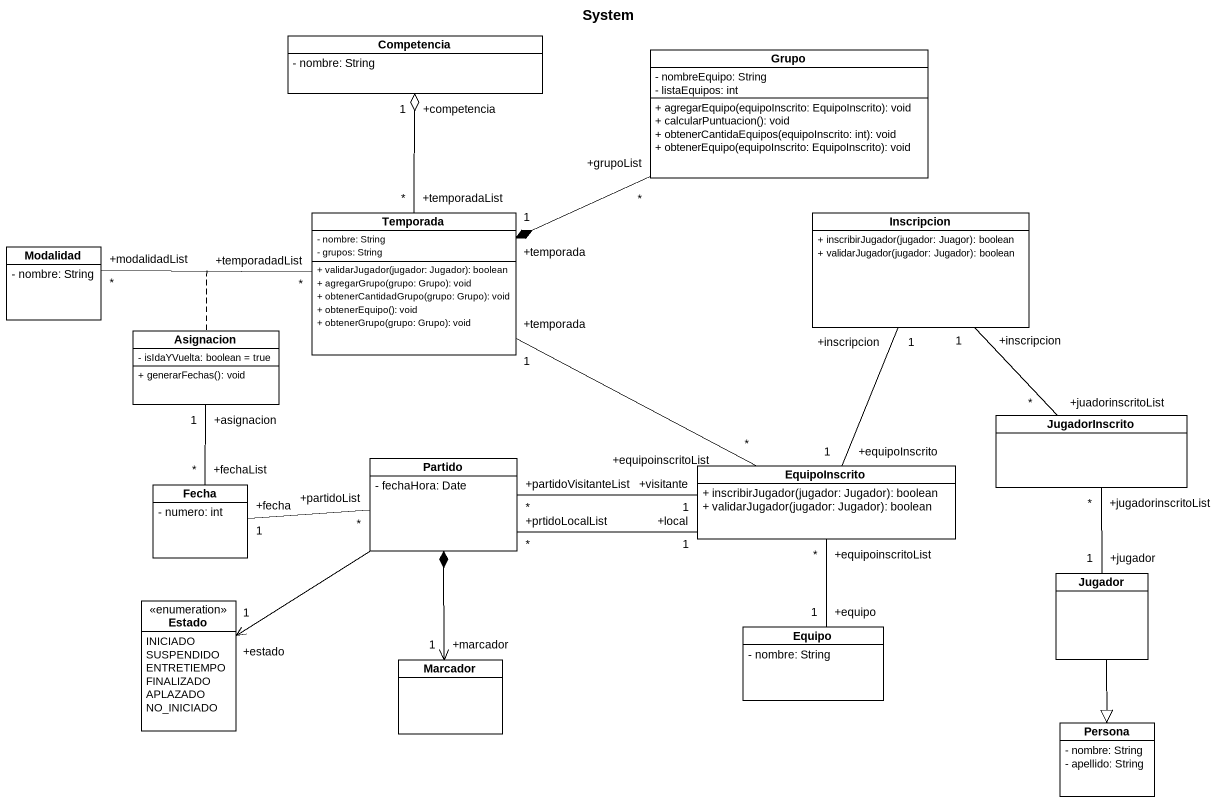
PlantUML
@startuml
title System
hide circle
hide empty members
skinparam classAttributeIconSize 0
class Competencia {
  - nombre: String
}
class Grupo {
  - nombreEquipo: String
  - listaEquipos: int
  + agregarEquipo(equipoInscrito: EquipoInscrito): void
  + calcularPuntuacion(): void
  + obtenerCantidaEquipos(equipoInscrito: int): void
  + obtenerEquipo(equipoInscrito: EquipoInscrito): void
}
class Temporada {
  - nombre: String
  - grupos: String
  + validarJugador(jugador: Jugador): boolean
  + agregarGrupo(grupo: Grupo): void
  + obtenerCantidadGrupo(grupo: Grupo): void
  + obtenerEquipo(): void
  + obtenerGrupo(grupo: Grupo): void
}
class Inscripcion {
  + inscribirJugador(jugador: Juagor): boolean
  + validarJugador(jugador: Jugador): boolean
}
class Modalidad {
  - nombre: String
}
class Asignacion {
  - isIdaYVuelta: boolean = true
  + generarFechas(): void
}
class JugadorInscrito
class Partido {
  - fechaHora: Date
}
class EquipoInscrito {
  + inscribirJugador(jugador: Jugador): boolean
  + validarJugador(jugador: Jugador): boolean
}
class Fecha {
  - numero: int
}
enum Estado {
  INICIADO
  SUSPENDIDO
  ENTRETIEMPO
  FINALIZADO
  APLAZADO
  NO_INICIADO
}
class Jugador
class Equipo {
  - nombre: String
}
class Marcador
class Persona {
  - nombre: String
  - apellido: String
}
Grupo "+grupoList\n*" -left-* "+temporada\n1" Temporada
Temporada "+temporadaList\n*" -up-o "+competencia\n1" Competencia
Temporada "+temporada\n1" -right- "+equipoinscritoList\n*" EquipoInscrito
Inscripcion "+inscripcion\n1" -- "+juadorinscritoList\n*" JugadorInscrito
Inscripcion "+inscripcion\n1" -- "+equipoInscrito\n1" EquipoInscrito
Modalidad "+modalidadList\n*" -right- "+temporadadList\n*" Temporada
(Modalidad, Temporada) .. Asignacion
JugadorInscrito "+jugadorinscritoList\n*" -- "+jugador\n1" Jugador
Partido --> "+estado\n1" Estado
EquipoInscrito "+visitante\n1" -left- "+partidoVisitanteList\n*" Partido
EquipoInscrito "+local\n1" -left- "+prtidoLocalList\n*" Partido
EquipoInscrito "+equipoinscritoList\n*" -- "+equipo\n1" Equipo
Fecha "+fechaList\n*" -up- "+asignacion\n1" Asignacion
Fecha "+fecha\n1" -right- "+partidoList\n*" Partido
Jugador --|> Persona
Marcador "+marcador\n1" <-up-* Partido
@enduml
